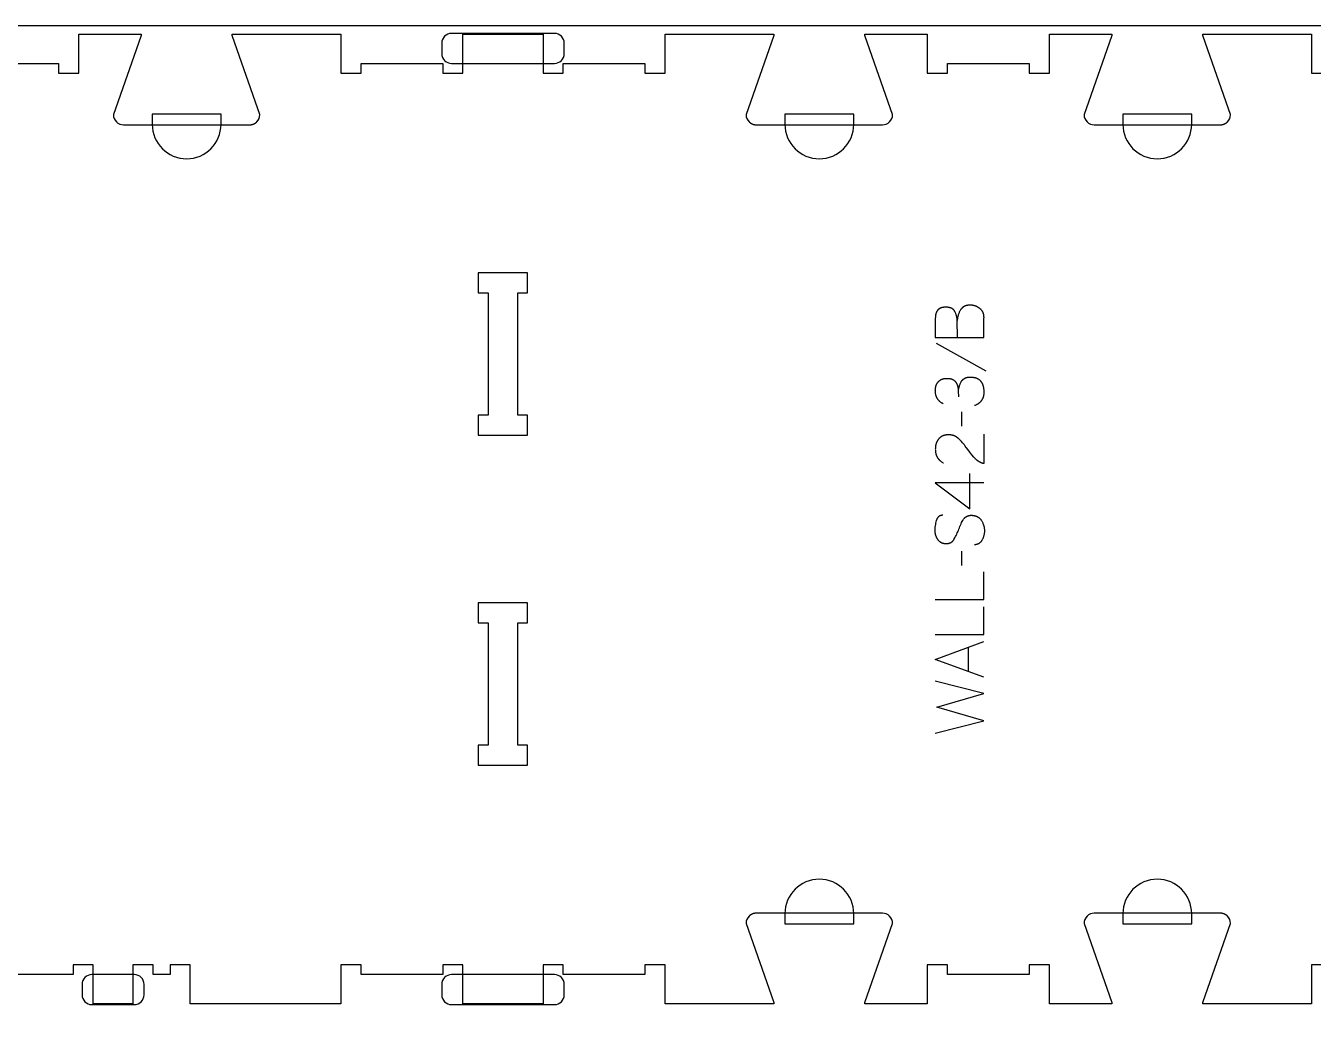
# Model space of a CAD drawing. Extents: x 0 to 4485, y 0 to 10771.
# Drawn here: x 1592 to 2388, y 6279 to 6889 of the extents above; entities that cross this region are included whole.
import ezdxf

# ---------------------------------------------------------------- set-up
doc = ezdxf.new("R2010")
doc.units = 0
for name, color, linetype in [('0_SHEET_SPRUCEPLY_2440X122', 1, 'CONTINUOUS'), ('1_ANYTOOL_1MMDEEP_LABELS_S', 2, 'CONTINUOUS'), ('3_ANYTOOL_CUTTHROUGH_INSID', 4, 'CONTINUOUS'), ('4_ANYTOOL_CUTTHROUGH_OUTSI', 5, 'CONTINUOUS'), ('5_ANYTOOL_HALF_MILL_9MM_IN', 3, 'CONTINUOUS')]:
    doc.layers.add(name, color=color, linetype=linetype)

msp = doc.modelspace()

# ---------------------------------------------------------------- linework, layer by layer
at = {"layer": '0_SHEET_SPRUCEPLY_2440X122'}
msp.add_lwpolyline([(371.7, 6889.42), (371.7, 5669.42), (2811.7, 5669.42), (2811.7, 6889.42)], close=True, dxfattribs=at)
at = {"layer": '1_ANYTOOL_1MMDEEP_LABELS_S', "color": 2}
for points in [[(2153.94, 6696.6), (2183.94, 6696.6), (2183.94, 6706.29), (2184.03, 6708.82), (2184.04, 6709.05), (2184.04, 6709.27), (2184.03, 6709.49), (2184.02, 6709.71), (2184, 6709.93), (2183.98, 6710.14), (2183.95, 6710.35), (2183.92, 6710.56), (2183.88, 6710.76), (2183.83, 6710.96), (2183.78, 6711.16), (2183.73, 6711.36), (2183.66, 6711.55), (2183.6, 6711.74), (2183.52, 6711.92), (2183.45, 6712.1), (2183.36, 6712.28), (2183.27, 6712.46), (2183.18, 6712.63), (2183.08, 6712.8), (2182.97, 6712.96), (2182.86, 6713.13), (2182.74, 6713.29), (2182.62, 6713.44), (2182.49, 6713.6), (2182.36, 6713.75), (2182.22, 6713.89), (2182.07, 6714.04), (2181.92, 6714.18), (2181.77, 6714.32), (2181.6, 6714.45), (2181.44, 6714.58), (2181.27, 6714.71), (2181.1, 6714.83), (2180.92, 6714.95), (2180.75, 6715.07), (2180.57, 6715.18), (2180.4, 6715.29), (2180.22, 6715.39), (2180.04, 6715.49), (2179.86, 6715.59), (2179.68, 6715.68), (2179.5, 6715.77), (2179.32, 6715.85), (2179.13, 6715.93), (2178.95, 6716), (2178.76, 6716.07), (2178.57, 6716.14), (2178.38, 6716.2), (2178.19, 6716.26), (2178, 6716.32), (2177.81, 6716.37), (2177.62, 6716.42), (2177.42, 6716.46), (2177.23, 6716.5), (2177.03, 6716.53), (2176.83, 6716.56), (2176.63, 6716.59), (2176.43, 6716.61), (2176.23, 6716.63), (2176.03, 6716.64), (2175.83, 6716.65), (2175.62, 6716.66), (2175.42, 6716.66), (2175.16, 6716.66), (2174.92, 6716.65), (2174.67, 6716.64), (2174.43, 6716.62), (2174.2, 6716.59), (2173.97, 6716.56), (2173.74, 6716.52), (2173.52, 6716.48), (2173.31, 6716.43), (2173.1, 6716.38), (2172.89, 6716.32), (2172.69, 6716.25), (2172.49, 6716.18), (2172.29, 6716.1), (2172.1, 6716.02), (2171.92, 6715.93), (2171.83, 6715.89), (2171.74, 6715.84), (2171.65, 6715.79), (2171.56, 6715.74), (2171.47, 6715.69), (2171.39, 6715.63), (2171.31, 6715.58), (2171.22, 6715.52), (2171.14, 6715.46), (2171.06, 6715.41), (2170.98, 6715.35), (2170.9, 6715.28), (2170.82, 6715.22), (2170.75, 6715.16), (2170.67, 6715.09), (2170.6, 6715.02), (2170.53, 6714.95), (2170.45, 6714.88), (2170.38, 6714.81), (2170.31, 6714.74), (2170.25, 6714.66), (2170.18, 6714.59), (2170.05, 6714.43), (2169.92, 6714.27), (2169.8, 6714.1), (2169.68, 6713.93), (2169.57, 6713.75), (2169.35, 6713.38), (2169.14, 6713.01), (2168.95, 6712.63), (2168.77, 6712.24), (2168.6, 6711.85), (2168.44, 6711.45), (2168.29, 6711.05), (2168.16, 6710.64), (2168.03, 6710.22), (2167.92, 6709.8), (2167.82, 6709.37), (2167.73, 6708.94), (2167.65, 6708.5), (2167.59, 6708.06), (2167.53, 6707.6), (2167.49, 6707.15)], [(2167.62, 6696.6), (2167.49, 6707.15), (2167.46, 6707.55), (2167.42, 6707.94), (2167.37, 6708.33), (2167.31, 6708.71), (2167.24, 6709.09), (2167.17, 6709.46), (2167.08, 6709.82), (2166.99, 6710.18), (2166.89, 6710.54), (2166.78, 6710.89), (2166.66, 6711.23), (2166.53, 6711.57), (2166.39, 6711.9), (2166.24, 6712.23), (2166.09, 6712.55), (2165.92, 6712.87), (2165.88, 6712.95), (2165.84, 6713.02), (2165.79, 6713.1), (2165.74, 6713.17), (2165.7, 6713.24), (2165.65, 6713.32), (2165.59, 6713.39), (2165.54, 6713.46), (2165.49, 6713.52), (2165.43, 6713.59), (2165.38, 6713.66), (2165.32, 6713.72), (2165.26, 6713.78), (2165.2, 6713.84), (2165.14, 6713.91), (2165.07, 6713.96), (2165.01, 6714.02), (2164.94, 6714.08), (2164.87, 6714.14), (2164.81, 6714.19), (2164.74, 6714.24), (2164.66, 6714.3), (2164.59, 6714.35), (2164.52, 6714.4), (2164.44, 6714.44), (2164.36, 6714.49), (2164.28, 6714.54), (2164.2, 6714.58), (2164.12, 6714.63), (2164.04, 6714.67), (2163.96, 6714.71), (2163.87, 6714.75), (2163.78, 6714.79), (2163.7, 6714.82), (2163.52, 6714.9), (2163.33, 6714.96), (2163.14, 6715.02), (2162.94, 6715.08), (2162.74, 6715.13), (2162.53, 6715.18), (2162.32, 6715.22), (2162.1, 6715.26), (2161.88, 6715.29), (2161.65, 6715.31), (2161.41, 6715.34), (2161.17, 6715.35), (2160.92, 6715.37), (2160.67, 6715.37), (2160.42, 6715.38), (2160.02, 6715.37), (2159.82, 6715.36), (2159.63, 6715.35), (2159.44, 6715.33), (2159.26, 6715.32), (2159.08, 6715.3), (2158.9, 6715.27), (2158.72, 6715.24), (2158.55, 6715.21), (2158.38, 6715.18), (2158.22, 6715.14), (2158.05, 6715.1), (2157.89, 6715.06), (2157.74, 6715.01), (2157.58, 6714.96), (2157.43, 6714.9), (2157.29, 6714.85), (2157.14, 6714.79), (2157, 6714.72), (2156.87, 6714.66), (2156.73, 6714.59), (2156.6, 6714.51), (2156.47, 6714.43), (2156.35, 6714.35), (2156.23, 6714.27), (2156.11, 6714.19), (2155.99, 6714.1), (2155.88, 6714), (2155.77, 6713.91), (2155.67, 6713.81), (2155.56, 6713.7), (2155.46, 6713.6), (2155.37, 6713.49), (2155.27, 6713.38), (2155.18, 6713.26), (2155.1, 6713.14), (2155.01, 6713.02), (2154.93, 6712.89), (2154.85, 6712.76), (2154.78, 6712.63), (2154.71, 6712.5), (2154.64, 6712.36), (2154.58, 6712.21), (2154.52, 6712.07), (2154.46, 6711.92), (2154.4, 6711.77), (2154.35, 6711.61), (2154.3, 6711.46), (2154.25, 6711.29), (2154.21, 6711.13), (2154.17, 6710.96), (2154.14, 6710.79), (2154.1, 6710.62), (2154.07, 6710.44), (2154.05, 6710.26), (2154.02, 6710.07), (2154, 6709.88), (2153.98, 6709.69), (2153.97, 6709.5), (2153.95, 6709.1), (2153.94, 6708.69), (2153.94, 6696.6)], [(2154.42, 6693.18), (2185.19, 6675.99)], [(2158.87, 6655.63), (2158.57, 6655.79), (2158.28, 6655.96), (2157.99, 6656.13), (2157.72, 6656.3), (2157.45, 6656.49), (2157.2, 6656.68), (2156.95, 6656.87), (2156.83, 6656.97), (2156.72, 6657.08), (2156.6, 6657.18), (2156.49, 6657.28), (2156.38, 6657.39), (2156.27, 6657.5), (2156.17, 6657.61), (2156.07, 6657.72), (2155.97, 6657.83), (2155.87, 6657.95), (2155.77, 6658.06), (2155.68, 6658.18), (2155.59, 6658.3), (2155.5, 6658.42), (2155.42, 6658.54), (2155.34, 6658.67), (2155.26, 6658.79), (2155.18, 6658.92), (2155.1, 6659.05), (2155.03, 6659.18), (2154.96, 6659.31), (2154.89, 6659.45), (2154.82, 6659.58), (2154.76, 6659.72), (2154.7, 6659.86), (2154.64, 6659.99), (2154.58, 6660.14), (2154.53, 6660.28), (2154.48, 6660.42), (2154.43, 6660.57), (2154.38, 6660.72), (2154.33, 6660.87), (2154.25, 6661.17), (2154.18, 6661.48), (2154.12, 6661.79), (2154.07, 6662.12), (2154.02, 6662.44), (2153.99, 6662.78), (2153.96, 6663.12), (2153.95, 6663.46), (2153.94, 6663.82), (2153.95, 6664.03), (2153.95, 6664.24), (2153.96, 6664.44), (2153.97, 6664.64), (2153.99, 6664.85), (2154.01, 6665.04), (2154.04, 6665.24), (2154.06, 6665.43), (2154.09, 6665.62), (2154.13, 6665.81), (2154.17, 6666), (2154.21, 6666.18), (2154.26, 6666.36), (2154.31, 6666.54), (2154.36, 6666.71), (2154.42, 6666.89), (2154.48, 6667.06), (2154.54, 6667.23), (2154.61, 6667.39), (2154.68, 6667.56), (2154.76, 6667.72), (2154.84, 6667.88), (2154.92, 6668.03), (2155.01, 6668.19), (2155.1, 6668.34), (2155.19, 6668.49), (2155.29, 6668.63), (2155.39, 6668.77), (2155.49, 6668.92), (2155.6, 6669.05), (2155.71, 6669.19), (2155.83, 6669.33), (2155.95, 6669.46), (2156.07, 6669.58), (2156.2, 6669.7), (2156.33, 6669.82), (2156.46, 6669.94), (2156.59, 6670.04), (2156.73, 6670.15), (2156.87, 6670.25), (2157.02, 6670.35), (2157.16, 6670.44), (2157.31, 6670.53), (2157.47, 6670.61), (2157.62, 6670.69), (2157.78, 6670.77), (2157.95, 6670.84), (2158.11, 6670.91), (2158.28, 6670.97), (2158.45, 6671.03), (2158.63, 6671.08), (2158.81, 6671.13), (2158.99, 6671.18), (2159.17, 6671.22), (2159.36, 6671.26), (2159.55, 6671.29), (2159.74, 6671.32), (2159.94, 6671.34), (2160.14, 6671.36), (2160.34, 6671.38), (2160.55, 6671.39), (2160.76, 6671.4), (2160.97, 6671.4), (2161.53, 6671.4), (2161.86, 6671.39), (2162.19, 6671.36), (2162.5, 6671.33), (2162.8, 6671.29), (2162.95, 6671.27), (2163.09, 6671.24), (2163.23, 6671.21), (2163.37, 6671.18), (2163.51, 6671.15), (2163.64, 6671.11), (2163.77, 6671.08), (2163.9, 6671.04), (2164.03, 6671), (2164.15, 6670.95), (2164.27, 6670.91), (2164.39, 6670.86), (2164.51, 6670.81), (2164.62, 6670.75), (2164.73, 6670.7), (2164.84, 6670.64), (2164.94, 6670.58), (2165.05, 6670.52), (2165.15, 6670.45), (2165.24, 6670.39), (2165.34, 6670.32), (2165.43, 6670.25), (2165.61, 6670.1), (2165.78, 6669.95), (2165.95, 6669.79), (2166.11, 6669.63), (2166.18, 6669.55), (2166.26, 6669.47), (2166.33, 6669.39), (2166.4, 6669.3), (2166.47, 6669.21), (2166.54, 6669.13), (2166.61, 6669.04), (2166.67, 6668.95), (2166.74, 6668.86), (2166.8, 6668.77), (2166.86, 6668.68), (2166.92, 6668.58), (2166.97, 6668.49), (2167.03, 6668.39), (2167.08, 6668.3), (2167.13, 6668.2), (2167.18, 6668.1), (2167.23, 6668), (2167.28, 6667.9), (2167.32, 6667.79), (2167.37, 6667.69), (2167.41, 6667.59), (2167.49, 6667.38), (2167.56, 6667.16), (2167.63, 6666.94), (2167.69, 6666.72), (2167.75, 6666.5), (2167.81, 6666.28), (2167.86, 6666.05), (2167.91, 6665.82), (2167.95, 6665.59), (2167.99, 6665.36), (2168.02, 6665.12), (2168.05, 6664.89), (2168.07, 6664.65), (2168.09, 6664.41), (2168.11, 6664.16), (2168.12, 6663.92), (2168.13, 6663.67), (2168.17, 6659.96)], [(2168.17, 6662.75), (2168.2, 6663.18), (2168.24, 6663.62), (2168.29, 6664.04), (2168.35, 6664.47), (2168.42, 6664.89), (2168.5, 6665.3), (2168.59, 6665.71), (2168.69, 6666.12), (2168.81, 6666.52), (2168.93, 6666.92), (2169.07, 6667.32), (2169.21, 6667.7), (2169.37, 6668.09), (2169.54, 6668.47), (2169.72, 6668.85), (2169.91, 6669.22), (2170.01, 6669.4), (2170.11, 6669.58), (2170.17, 6669.66), (2170.22, 6669.75), (2170.28, 6669.83), (2170.34, 6669.91), (2170.4, 6669.99), (2170.46, 6670.07), (2170.52, 6670.15), (2170.58, 6670.22), (2170.65, 6670.3), (2170.71, 6670.37), (2170.78, 6670.44), (2170.85, 6670.51), (2170.91, 6670.58), (2170.98, 6670.65), (2171.06, 6670.71), (2171.13, 6670.78), (2171.2, 6670.84), (2171.28, 6670.9), (2171.35, 6670.96), (2171.43, 6671.02), (2171.51, 6671.08), (2171.59, 6671.13), (2171.67, 6671.19), (2171.75, 6671.24), (2171.83, 6671.29), (2171.92, 6671.34), (2172, 6671.39), (2172.09, 6671.44), (2172.18, 6671.48), (2172.27, 6671.53), (2172.36, 6671.57), (2172.45, 6671.61), (2172.54, 6671.65), (2172.64, 6671.69), (2172.83, 6671.76), (2173.02, 6671.83), (2173.22, 6671.89), (2173.43, 6671.94), (2173.64, 6671.99), (2173.86, 6672.03), (2174.08, 6672.07), (2174.3, 6672.1), (2174.53, 6672.13), (2174.77, 6672.15), (2175.01, 6672.16), (2175.25, 6672.17), (2175.5, 6672.18), (2175.78, 6672.17), (2176.05, 6672.17), (2176.32, 6672.15), (2176.59, 6672.14), (2176.85, 6672.11), (2177.1, 6672.09), (2177.35, 6672.06), (2177.59, 6672.02), (2177.83, 6671.98), (2178.07, 6671.93), (2178.3, 6671.88), (2178.52, 6671.83), (2178.74, 6671.76), (2178.96, 6671.7), (2179.17, 6671.63), (2179.37, 6671.55), (2179.57, 6671.47), (2179.76, 6671.39), (2179.95, 6671.3), (2180.14, 6671.2), (2180.32, 6671.1), (2180.49, 6671), (2180.66, 6670.89), (2180.83, 6670.78), (2180.99, 6670.66), (2181.15, 6670.53), (2181.3, 6670.41), (2181.37, 6670.34), (2181.44, 6670.27), (2181.51, 6670.2), (2181.58, 6670.13), (2181.65, 6670.06), (2181.72, 6669.99), (2181.78, 6669.92), (2181.85, 6669.84), (2181.97, 6669.69), (2182.09, 6669.53), (2182.21, 6669.37), (2182.33, 6669.21), (2182.44, 6669.04), (2182.54, 6668.87), (2182.64, 6668.69), (2182.74, 6668.52), (2182.84, 6668.33), (2182.93, 6668.15), (2183.01, 6667.96), (2183.1, 6667.77), (2183.17, 6667.57), (2183.25, 6667.37), (2183.32, 6667.17), (2183.39, 6666.96), (2183.45, 6666.75), (2183.51, 6666.54), (2183.57, 6666.32), (2183.62, 6666.1), (2183.67, 6665.88), (2183.71, 6665.65), (2183.75, 6665.42), (2183.79, 6665.19), (2183.82, 6664.95), (2183.88, 6664.46), (2183.91, 6663.96), (2183.94, 6663.45), (2183.94, 6662.92), (2183.94, 6662.54), (2183.92, 6662.16), (2183.89, 6661.8), (2183.86, 6661.44), (2183.81, 6661.09), (2183.78, 6660.91), (2183.74, 6660.74), (2183.71, 6660.57), (2183.67, 6660.41), (2183.63, 6660.24), (2183.59, 6660.08), (2183.54, 6659.92), (2183.49, 6659.76), (2183.44, 6659.6), (2183.39, 6659.45), (2183.33, 6659.29), (2183.27, 6659.14), (2183.21, 6658.99), (2183.14, 6658.84), (2183.08, 6658.7), (2183, 6658.55), (2182.93, 6658.41), (2182.85, 6658.27), (2182.77, 6658.13), (2182.69, 6658), (2182.61, 6657.86), (2182.52, 6657.73), (2182.43, 6657.6), (2182.34, 6657.47), (2182.24, 6657.35), (2182.14, 6657.22), (2182.04, 6657.1), (2181.94, 6656.98), (2181.83, 6656.86), (2181.72, 6656.74), (2181.61, 6656.63), (2181.49, 6656.52), (2181.37, 6656.4), (2181.25, 6656.3), (2181.13, 6656.19), (2181, 6656.08), (2180.87, 6655.98), (2180.74, 6655.88), (2180.6, 6655.78), (2180.47, 6655.68), (2180.33, 6655.59), (2180.18, 6655.49), (2180.04, 6655.4), (2179.89, 6655.31), (2179.58, 6655.14), (2179.26, 6654.97), (2178.94, 6654.81), (2178.6, 6654.66), (2178.24, 6654.52)], [(2170.06, 6650.66), (2170.14, 6641.88)], [(2183.9, 6636.95), (2183.86, 6618.65), (2183.4, 6618.79), (2183.18, 6618.87), (2182.96, 6618.95), (2182.74, 6619.04), (2182.52, 6619.13), (2182.31, 6619.22), (2182.09, 6619.32), (2181.88, 6619.42), (2181.67, 6619.52), (2181.47, 6619.63), (2181.27, 6619.74), (2181.07, 6619.85), (2180.87, 6619.97), (2180.67, 6620.09), (2180.48, 6620.22), (2180.29, 6620.34), (2180.1, 6620.48), (2179.91, 6620.61), (2179.73, 6620.75), (2179.55, 6620.89), (2179.37, 6621.04), (2179.19, 6621.19), (2179.02, 6621.34), (2178.85, 6621.5), (2178.68, 6621.66), (2178.51, 6621.82), (2178.34, 6621.99), (2178.18, 6622.16), (2178.02, 6622.34), (2177.71, 6622.7), (2176.49, 6624.17), (2175.3, 6625.66), (2174.15, 6627.17), (2173.02, 6628.7), (2172.46, 6629.45), (2171.89, 6630.18), (2171.31, 6630.9), (2170.72, 6631.58), (2170.13, 6632.25), (2169.53, 6632.9), (2168.92, 6633.52), (2168.3, 6634.12), (2168.15, 6634.26), (2167.99, 6634.4), (2167.83, 6634.54), (2167.66, 6634.67), (2167.5, 6634.8), (2167.33, 6634.92), (2167.16, 6635.04), (2166.99, 6635.15), (2166.81, 6635.26), (2166.64, 6635.36), (2166.46, 6635.46), (2166.27, 6635.55), (2166.09, 6635.64), (2165.91, 6635.73), (2165.72, 6635.81), (2165.53, 6635.89), (2165.33, 6635.96), (2165.14, 6636.02), (2164.94, 6636.09), (2164.74, 6636.14), (2164.54, 6636.2), (2164.34, 6636.24), (2164.13, 6636.29), (2163.92, 6636.33), (2163.71, 6636.36), (2163.5, 6636.39), (2163.28, 6636.42), (2163.07, 6636.44), (2162.85, 6636.45), (2162.62, 6636.47), (2162.4, 6636.47), (2162.17, 6636.48), (2161.92, 6636.47), (2161.68, 6636.47), (2161.43, 6636.45), (2161.2, 6636.44), (2160.96, 6636.41), (2160.73, 6636.39), (2160.5, 6636.35), (2160.28, 6636.32), (2160.06, 6636.28), (2159.84, 6636.23), (2159.63, 6636.18), (2159.42, 6636.12), (2159.22, 6636.06), (2159.02, 6635.99), (2158.82, 6635.92), (2158.63, 6635.84), (2158.44, 6635.76), (2158.25, 6635.67), (2158.07, 6635.58), (2157.89, 6635.49), (2157.72, 6635.39), (2157.55, 6635.28), (2157.38, 6635.17), (2157.22, 6635.05), (2157.06, 6634.93), (2156.9, 6634.81), (2156.75, 6634.67), (2156.6, 6634.54), (2156.46, 6634.4), (2156.31, 6634.25), (2156.18, 6634.1), (2156.04, 6633.95), (2155.92, 6633.79), (2155.79, 6633.63), (2155.67, 6633.46), (2155.55, 6633.29), (2155.44, 6633.12), (2155.33, 6632.95), (2155.23, 6632.78), (2155.13, 6632.6), (2155.03, 6632.42), (2154.94, 6632.24), (2154.85, 6632.05), (2154.77, 6631.86), (2154.69, 6631.67), (2154.61, 6631.48), (2154.54, 6631.28), (2154.47, 6631.09), (2154.41, 6630.88), (2154.35, 6630.68), (2154.29, 6630.48), (2154.24, 6630.27), (2154.19, 6630.06), (2154.15, 6629.84), (2154.11, 6629.63), (2154.08, 6629.41), (2154.05, 6629.18), (2154.02, 6628.96), (2154, 6628.73), (2153.98, 6628.5), (2153.96, 6628.27), (2153.95, 6628.04), (2153.94, 6627.56), (2153.95, 6627.19), (2153.96, 6626.83), (2153.99, 6626.48), (2154.02, 6626.13), (2154.07, 6625.79), (2154.12, 6625.46), (2154.19, 6625.13), (2154.26, 6624.81), (2154.35, 6624.5), (2154.39, 6624.34), (2154.44, 6624.19), (2154.49, 6624.04), (2154.55, 6623.89), (2154.6, 6623.74), (2154.66, 6623.6), (2154.72, 6623.45), (2154.79, 6623.31), (2154.85, 6623.17), (2154.92, 6623.03), (2154.99, 6622.89), (2155.07, 6622.75), (2155.14, 6622.62), (2155.22, 6622.48), (2155.3, 6622.35), (2155.38, 6622.22), (2155.47, 6622.09), (2155.56, 6621.96), (2155.65, 6621.84), (2155.74, 6621.72), (2155.84, 6621.59), (2155.94, 6621.47), (2156.04, 6621.35), (2156.14, 6621.24), (2156.25, 6621.12), (2156.36, 6621.01), (2156.47, 6620.9), (2156.58, 6620.79), (2156.7, 6620.68), (2156.81, 6620.57), (2156.93, 6620.46), (2157.06, 6620.36), (2157.31, 6620.16), (2157.58, 6619.96), (2157.85, 6619.77), (2158.13, 6619.59), (2158.43, 6619.41), (2158.73, 6619.24), (2159.04, 6619.08)], [(2183.94, 6606.73), (2153.9, 6606.78), (2175.29, 6590.75)], [(2175.29, 6590.75), (2175.29, 6612.52)], [(2158.53, 6586.72), (2158.34, 6586.71), (2158.25, 6586.71), (2158.16, 6586.71), (2158.07, 6586.7), (2157.98, 6586.69), (2157.89, 6586.68), (2157.8, 6586.67), (2157.72, 6586.65), (2157.63, 6586.64), (2157.55, 6586.62), (2157.46, 6586.6), (2157.38, 6586.58), (2157.3, 6586.56), (2157.22, 6586.54), (2157.14, 6586.51), (2157.06, 6586.49), (2156.99, 6586.46), (2156.91, 6586.43), (2156.83, 6586.4), (2156.76, 6586.36), (2156.69, 6586.33), (2156.61, 6586.29), (2156.54, 6586.26), (2156.47, 6586.22), (2156.4, 6586.18), (2156.34, 6586.13), (2156.27, 6586.09), (2156.2, 6586.04), (2156.14, 6586), (2156.08, 6585.95), (2156.01, 6585.9), (2155.95, 6585.85), (2155.89, 6585.79), (2155.83, 6585.74), (2155.77, 6585.68), (2155.71, 6585.62), (2155.66, 6585.56), (2155.6, 6585.5), (2155.55, 6585.44), (2155.49, 6585.37), (2155.44, 6585.31), (2155.39, 6585.24), (2155.34, 6585.17), (2155.29, 6585.1), (2155.24, 6585.02), (2155.19, 6584.95), (2155.15, 6584.87), (2155.1, 6584.8), (2155.06, 6584.72), (2155.01, 6584.64), (2154.97, 6584.55), (2154.89, 6584.38), (2154.81, 6584.21), (2154.74, 6584.03), (2154.67, 6583.84), (2154.61, 6583.64), (2154.54, 6583.44), (2154.32, 6582.63), (2154.13, 6581.83), (2153.97, 6581.04), (2153.84, 6580.27), (2153.78, 6579.89), (2153.73, 6579.52), (2153.69, 6579.14), (2153.66, 6578.77), (2153.64, 6578.41), (2153.62, 6578.05), (2153.61, 6577.69), (2153.6, 6577.33), (2153.6, 6577.14), (2153.61, 6576.94), (2153.62, 6576.75), (2153.63, 6576.56), (2153.65, 6576.37), (2153.67, 6576.18), (2153.69, 6575.99), (2153.72, 6575.81), (2153.75, 6575.62), (2153.78, 6575.44), (2153.82, 6575.26), (2153.86, 6575.08), (2153.9, 6574.9), (2153.95, 6574.72), (2154, 6574.54), (2154.06, 6574.36), (2154.12, 6574.19), (2154.18, 6574.02), (2154.24, 6573.84), (2154.31, 6573.67), (2154.39, 6573.5), (2154.46, 6573.33), (2154.54, 6573.17), (2154.63, 6573), (2154.71, 6572.84), (2154.8, 6572.67), (2154.9, 6572.51), (2155, 6572.35), (2155.1, 6572.19), (2155.2, 6572.03), (2155.31, 6571.87), (2155.42, 6571.72), (2155.54, 6571.56), (2155.66, 6571.42), (2155.78, 6571.27), (2155.9, 6571.14), (2156.03, 6571), (2156.16, 6570.87), (2156.3, 6570.75), (2156.43, 6570.63), (2156.57, 6570.52), (2156.71, 6570.41), (2156.86, 6570.3), (2157.01, 6570.2), (2157.16, 6570.11), (2157.32, 6570.02), (2157.47, 6569.93), (2157.64, 6569.85), (2157.8, 6569.78), (2157.97, 6569.71), (2158.14, 6569.64), (2158.31, 6569.58), (2158.49, 6569.53), (2158.67, 6569.47), (2158.85, 6569.43), (2159.04, 6569.39), (2159.22, 6569.35), (2159.42, 6569.32), (2159.61, 6569.29), (2159.81, 6569.27), (2160.01, 6569.25), (2160.21, 6569.24), (2160.42, 6569.23), (2160.63, 6569.23), (2160.85, 6569.23), (2161.06, 6569.24), (2161.26, 6569.26), (2161.47, 6569.28), (2161.67, 6569.3), (2161.87, 6569.33), (2162.06, 6569.37), (2162.25, 6569.41), (2162.43, 6569.46), (2162.62, 6569.51), (2162.79, 6569.57), (2162.97, 6569.63), (2163.05, 6569.66), (2163.14, 6569.7), (2163.22, 6569.74), (2163.31, 6569.77), (2163.39, 6569.81), (2163.47, 6569.85), (2163.55, 6569.9), (2163.63, 6569.94), (2163.71, 6569.98), (2163.79, 6570.03), (2163.86, 6570.08), (2163.94, 6570.13), (2164.01, 6570.18), (2164.09, 6570.23), (2164.16, 6570.28), (2164.23, 6570.34), (2164.3, 6570.39), (2164.37, 6570.45), (2164.44, 6570.51), (2164.51, 6570.57), (2164.58, 6570.63), (2164.65, 6570.69), (2164.71, 6570.76), (2164.78, 6570.82), (2164.9, 6570.96), (2165.03, 6571.1), (2165.15, 6571.25), (2165.26, 6571.4), (2165.37, 6571.56), (2165.48, 6571.72), (2165.59, 6571.89), (2165.69, 6572.06), (2166.08, 6572.78), (2166.46, 6573.51), (2166.83, 6574.25), (2167.18, 6575.02), (2167.53, 6575.8), (2167.86, 6576.59), (2168.18, 6577.4), (2168.49, 6578.23), (2168.81, 6579.06), (2169.14, 6579.86), (2169.48, 6580.65), (2169.84, 6581.41), (2170.21, 6582.16), (2170.6, 6582.88), (2171.01, 6583.59), (2171.43, 6584.28), (2171.54, 6584.44), (2171.65, 6584.6), (2171.77, 6584.75), (2171.83, 6584.83), (2171.89, 6584.9), (2171.95, 6584.98), (2172.02, 6585.05), (2172.08, 6585.11), (2172.14, 6585.18), (2172.21, 6585.25), (2172.28, 6585.31), (2172.34, 6585.38), (2172.41, 6585.44), (2172.48, 6585.5), (2172.55, 6585.56), (2172.63, 6585.61), (2172.7, 6585.67), (2172.77, 6585.72), (2172.85, 6585.78), (2172.92, 6585.83), (2173, 6585.88), (2173.08, 6585.93), (2173.16, 6585.97), (2173.24, 6586.02), (2173.32, 6586.06), (2173.4, 6586.11), (2173.48, 6586.15), (2173.56, 6586.19), (2173.65, 6586.23), (2173.73, 6586.26), (2173.82, 6586.3), (2173.91, 6586.33), (2174, 6586.36), (2174.09, 6586.39), (2174.18, 6586.42), (2174.27, 6586.45), (2174.36, 6586.48), (2174.55, 6586.53), (2174.74, 6586.57), (2174.94, 6586.61), (2175.13, 6586.64), (2175.34, 6586.66), (2175.55, 6586.68), (2175.76, 6586.7), (2175.97, 6586.7), (2176.19, 6586.7), (2176.42, 6586.7), (2176.64, 6586.69), (2176.87, 6586.68), (2177.1, 6586.65), (2177.33, 6586.63), (2177.56, 6586.6), (2177.78, 6586.56), (2177.99, 6586.52), (2178.2, 6586.47), (2178.41, 6586.42), (2178.62, 6586.36), (2178.82, 6586.3), (2179.02, 6586.24), (2179.21, 6586.16), (2179.4, 6586.09), (2179.59, 6586.01), (2179.77, 6585.92), (2179.95, 6585.83), (2180.13, 6585.73), (2180.3, 6585.63), (2180.46, 6585.52), (2180.63, 6585.41), (2180.79, 6585.3), (2180.95, 6585.17), (2181.1, 6585.05), (2181.25, 6584.92), (2181.39, 6584.78), (2181.54, 6584.64), (2181.67, 6584.49), (2181.81, 6584.34), (2181.94, 6584.18), (2182.07, 6584.02), (2182.19, 6583.85), (2182.31, 6583.68), (2182.42, 6583.5), (2182.64, 6583.14), (2182.85, 6582.78), (2183.04, 6582.41), (2183.22, 6582.04), (2183.39, 6581.67), (2183.54, 6581.29), (2183.61, 6581.1), (2183.68, 6580.9), (2183.74, 6580.71), (2183.8, 6580.52), (2183.86, 6580.33), (2183.91, 6580.13), (2183.96, 6579.94), (2184.01, 6579.74), (2184.05, 6579.54), (2184.09, 6579.34), (2184.12, 6579.14), (2184.16, 6578.94), (2184.18, 6578.74), (2184.21, 6578.54), (2184.25, 6578.13), (2184.28, 6577.72), (2184.29, 6577.31), (2184.29, 6576.9), (2184.27, 6576.49), (2184.25, 6576.09), (2184.21, 6575.69), (2184.16, 6575.29), (2184.09, 6574.9), (2184.01, 6574.52), (2183.92, 6574.13), (2183.82, 6573.76), (2183.71, 6573.38), (2183.58, 6573.02), (2183.44, 6572.65), (2183.28, 6572.3), (2183.12, 6571.94), (2182.94, 6571.59), (2182.74, 6571.25), (2182.64, 6571.08), (2182.54, 6570.91), (2182.43, 6570.76), (2182.32, 6570.6), (2182.21, 6570.46), (2182.1, 6570.31), (2181.98, 6570.18), (2181.86, 6570.05), (2181.73, 6569.92), (2181.61, 6569.8), (2181.48, 6569.68), (2181.34, 6569.58), (2181.28, 6569.52), (2181.21, 6569.47), (2181.14, 6569.42), (2181.07, 6569.37), (2181, 6569.32), (2180.93, 6569.28), (2180.86, 6569.23), (2180.78, 6569.19), (2180.71, 6569.15), (2180.64, 6569.11), (2180.56, 6569.07), (2180.49, 6569.03), (2180.41, 6568.99), (2180.33, 6568.96), (2180.26, 6568.92), (2180.18, 6568.89), (2180.1, 6568.86), (2180.02, 6568.83), (2179.94, 6568.8), (2179.86, 6568.77), (2179.69, 6568.72), (2179.52, 6568.68), (2179.35, 6568.63), (2179.18, 6568.6), (2179, 6568.57), (2178.82, 6568.55), (2178.64, 6568.53), (2178.45, 6568.51), (2178.26, 6568.51), (2178.07, 6568.5)], [(2170.06, 6564.48), (2170.14, 6555.69)], [(2153.94, 6534.73), (2183.94, 6534.73), (2183.94, 6551.83)], [(2153.94, 6512.92), (2183.94, 6512.92), (2183.94, 6530.02)], [(2183.94, 6486.69), (2153.94, 6497.58), (2183.94, 6508.63)], [(2174.39, 6490.16), (2174.39, 6505.08)], [(2153.94, 6451.98), (2183.94, 6459.69), (2154.84, 6468.13), (2183.94, 6476.62), (2153.94, 6484.12)]]:
    msp.add_lwpolyline(points, dxfattribs=at)
at = {"layer": '3_ANYTOOL_CUTTHROUGH_INSID', "color": 4}
for points in [[(1871.45, 6736.42), (1871.45, 6724.17), (1877.45, 6724.17), (1877.45, 6648.67), (1871.45, 6648.67), (1871.45, 6636.17), (1901.95, 6636.17), (1901.95, 6648.67), (1895.95, 6648.67), (1895.95, 6724.17), (1901.95, 6724.17), (1901.95, 6736.67), (1871.45, 6736.67)], [(1901.95, 6432.42), (1901.95, 6444.67), (1895.95, 6444.67), (1895.95, 6520.17), (1901.95, 6520.17), (1901.95, 6532.67), (1871.45, 6532.67), (1871.45, 6520.17), (1877.45, 6520.17), (1877.45, 6444.67), (1871.45, 6444.67), (1871.45, 6432.17), (1901.95, 6432.17)]]:
    msp.add_lwpolyline(points, close=True, dxfattribs=at)
at = {"layer": '4_ANYTOOL_CUTTHROUGH_OUTSI', "color": 5}
for points in [[(1561.45, 6866.17), (1611.95, 6866.17), (1611.95, 6860.17), (1624.45, 6860.17), (1624.45, 6884.17), (1663.05, 6884.17), (1663.05, 6884.17, -0.061485), (1662.82, 6882.78), (1645.92, 6834.5), (1645.91, 6834.46), (1645.91, 6834.42), (1645.91, 6834.42, 0.414214), (1652.16, 6828.17), (1730.16, 6828.17), (1730.31, 6828.17), (1730.46, 6828.18), (1730.61, 6828.19), (1730.76, 6828.2), (1730.91, 6828.22), (1731.06, 6828.24), (1731.21, 6828.26), (1731.36, 6828.29), (1731.51, 6828.32), (1731.66, 6828.36), (1731.81, 6828.4), (1731.96, 6828.44), (1732.11, 6828.49), (1732.26, 6828.54), (1732.4, 6828.59), (1732.55, 6828.65), (1732.69, 6828.71), (1732.83, 6828.77), (1732.97, 6828.84), (1733.11, 6828.91), (1733.24, 6828.99), (1733.38, 6829.07), (1733.51, 6829.15), (1733.64, 6829.23), (1733.76, 6829.32), (1733.89, 6829.41), (1734.01, 6829.5), (1734.13, 6829.6), (1734.24, 6829.7), (1734.36, 6829.8), (1734.47, 6829.9), (1734.57, 6830, 0.198912), (1736.41, 6834.42), (1736.41, 6834.46), (1736.39, 6834.5), (1719.49, 6882.78), (1719.49, 6882.78, -0.061485), (1719.26, 6884.17), (1736.7, 6884.17), (1786.45, 6884.17), (1786.45, 6860.17), (1798.95, 6860.17), (1798.95, 6866.17), (1849.45, 6866.17), (1849.45, 6860.17), (1861.95, 6860.17), (1861.95, 6884.17), (1911.45, 6884.17), (1911.45, 6860.17), (1923.95, 6860.17), (1923.95, 6866.17), (1974.45, 6866.17), (1974.45, 6860.17), (1986.95, 6860.17), (1986.95, 6884.17), (2054.14, 6884.17), (2054.14, 6884.17, -0.061485), (2053.91, 6882.78), (2037.01, 6834.5), (2037, 6834.46), (2037, 6834.42), (2037, 6834.42, 0.198912), (2038.83, 6830), (2038.94, 6829.9), (2039.05, 6829.8), (2039.16, 6829.7), (2039.28, 6829.6), (2039.4, 6829.5), (2039.52, 6829.41), (2039.64, 6829.32), (2039.77, 6829.23), (2039.9, 6829.15), (2040.03, 6829.07), (2040.16, 6828.99), (2040.3, 6828.91), (2040.43, 6828.84), (2040.57, 6828.77), (2040.71, 6828.71), (2040.86, 6828.65), (2041, 6828.59), (2041.15, 6828.54), (2041.29, 6828.49), (2041.44, 6828.44), (2041.59, 6828.4), (2041.74, 6828.36), (2041.89, 6828.32), (2042.04, 6828.29), (2042.19, 6828.26), (2042.34, 6828.24), (2042.5, 6828.22), (2042.65, 6828.2), (2042.8, 6828.19), (2042.95, 6828.18), (2043.1, 6828.17), (2043.25, 6828.17), (2121.25, 6828.17, 0.414214), (2127.5, 6834.42), (2127.5, 6834.46), (2127.49, 6834.5), (2110.59, 6882.78), (2110.59, 6882.78, -0.061485), (2110.35, 6884.17), (2148.95, 6884.17), (2148.95, 6860.42), (2148.95, 6860.17), (2161.45, 6860.17), (2161.45, 6866.17), (2211.95, 6866.17), (2211.95, 6860.17), (2212.2, 6860.17), (2224.2, 6860.17), (2224.45, 6860.17), (2224.45, 6884.17), (2263.05, 6884.17), (2263.05, 6884.17, -0.061485), (2262.82, 6882.78), (2245.92, 6834.5), (2245.91, 6834.46), (2245.91, 6834.42), (2245.91, 6834.42, 0.414214), (2252.16, 6828.17), (2330.16, 6828.17), (2330.31, 6828.17), (2330.46, 6828.18), (2330.61, 6828.19), (2330.76, 6828.2), (2330.91, 6828.22), (2331.06, 6828.24), (2331.21, 6828.26), (2331.36, 6828.29), (2331.51, 6828.32), (2331.66, 6828.36), (2331.81, 6828.4), (2331.96, 6828.44), (2332.11, 6828.49), (2332.26, 6828.54), (2332.4, 6828.59), (2332.55, 6828.65), (2332.69, 6828.71), (2332.83, 6828.77), (2332.97, 6828.84), (2333.11, 6828.91), (2333.24, 6828.99), (2333.38, 6829.07), (2333.51, 6829.15), (2333.64, 6829.23), (2333.76, 6829.32), (2333.89, 6829.41), (2334.01, 6829.5), (2334.13, 6829.6), (2334.24, 6829.7), (2334.36, 6829.8), (2334.47, 6829.9), (2334.57, 6830, 0.198912), (2336.41, 6834.42), (2336.41, 6834.46), (2336.39, 6834.5), (2319.49, 6882.78), (2319.49, 6882.78, -0.061485), (2319.26, 6884.17), (2386.45, 6884.17), (2386.45, 6860.17), (2398.95, 6860.17)], [(2398.95, 6308.67), (2386.45, 6308.67), (2386.45, 6284.67), (2319.26, 6284.67), (2319.26, 6284.67, -0.061485), (2319.49, 6286.06), (2336.39, 6334.34), (2336.41, 6334.38), (2336.41, 6334.42), (2336.41, 6334.42, 0.198912), (2334.57, 6338.84), (2334.47, 6338.95), (2334.36, 6339.05), (2334.24, 6339.15), (2334.13, 6339.25), (2334.01, 6339.34), (2333.89, 6339.44), (2333.76, 6339.53), (2333.64, 6339.61), (2333.51, 6339.7), (2333.38, 6339.78), (2333.24, 6339.86), (2333.11, 6339.93), (2332.97, 6340), (2332.83, 6340.07), (2332.69, 6340.14), (2332.55, 6340.2), (2332.4, 6340.25), (2332.26, 6340.31), (2332.11, 6340.36), (2331.96, 6340.41), (2331.81, 6340.45), (2331.66, 6340.49), (2331.51, 6340.52), (2331.36, 6340.55), (2331.21, 6340.58), (2331.06, 6340.61), (2330.91, 6340.63), (2330.76, 6340.64), (2330.61, 6340.66), (2330.46, 6340.67), (2330.31, 6340.67), (2330.16, 6340.67), (2252.16, 6340.67, 0.414214), (2245.91, 6334.42), (2245.91, 6334.38), (2245.92, 6334.34), (2262.82, 6286.06), (2262.82, 6286.06, -0.061485), (2263.05, 6284.67), (2224.45, 6284.67), (2224.45, 6308.67), (2211.95, 6308.67), (2211.95, 6302.67), (2161.45, 6302.67), (2161.45, 6308.67), (2148.95, 6308.67), (2148.95, 6284.67), (2110.35, 6284.67), (2110.35, 6284.67, -0.061485), (2110.59, 6286.06), (2127.49, 6334.34), (2127.5, 6334.38), (2127.5, 6334.42), (2127.5, 6334.42, 0.414214), (2121.25, 6340.67), (2043.25, 6340.67), (2043.1, 6340.67), (2042.95, 6340.67), (2042.8, 6340.66), (2042.65, 6340.64), (2042.5, 6340.63), (2042.34, 6340.61), (2042.19, 6340.58), (2042.04, 6340.55), (2041.89, 6340.52), (2041.74, 6340.49), (2041.59, 6340.45), (2041.44, 6340.41), (2041.29, 6340.36), (2041.15, 6340.31), (2041, 6340.25), (2040.86, 6340.2), (2040.71, 6340.14), (2040.57, 6340.07), (2040.43, 6340), (2040.3, 6339.93), (2040.16, 6339.86), (2040.03, 6339.78), (2039.9, 6339.7), (2039.77, 6339.61), (2039.64, 6339.53), (2039.52, 6339.44), (2039.4, 6339.34), (2039.28, 6339.25), (2039.16, 6339.15), (2039.05, 6339.05), (2038.94, 6338.95), (2038.83, 6338.84, 0.198912), (2037, 6334.42), (2037, 6334.38), (2037.01, 6334.34), (2053.91, 6286.06), (2053.91, 6286.06, -0.061485), (2054.14, 6284.67), (2036.7, 6284.67), (1986.95, 6284.67), (1986.95, 6308.67), (1974.45, 6308.67), (1974.45, 6302.67), (1923.95, 6302.67), (1923.95, 6308.67), (1911.45, 6308.67), (1911.45, 6284.67), (1861.95, 6284.67), (1861.95, 6308.67), (1861.7, 6308.67), (1849.45, 6308.67), (1849.45, 6302.67), (1798.95, 6302.67), (1798.95, 6308.67), (1786.45, 6308.67), (1786.45, 6284.67), (1736.7, 6284.67), (1693.42, 6284.67), (1693.42, 6308.67), (1680.92, 6308.67), (1680.92, 6302.67), (1670.42, 6302.67), (1670.42, 6308.67), (1657.92, 6308.67), (1657.92, 6284.67), (1633.42, 6284.67), (1633.42, 6284.67), (1633.42, 6308.67), (1620.92, 6308.67), (1620.92, 6302.67), (1535.13, 6302.67)]]:
    msp.add_lwpolyline(points, format="xyb", dxfattribs=at)
at = {"layer": '5_ANYTOOL_HALF_MILL_9MM_IN'}
for points in [[(1854.83, 6884.67, 0.414214), (1848.83, 6878.67), (1848.83, 6872.17, 0.414214), (1854.83, 6866.17), (1918.58, 6866.17, 0.414214), (1924.58, 6872.17), (1924.58, 6878.67, 0.414214), (1918.58, 6884.67)], [(1669.91, 6828.42, 1), (1712.41, 6828.42), (1712.41, 6828.67), (1712.41, 6834.67), (1669.91, 6834.67), (1669.91, 6828.67), (1669.91, 6828.42)], [(2061, 6828.42, 1), (2103.5, 6828.42), (2103.5, 6828.67), (2103.5, 6834.67), (2061, 6834.67), (2061, 6828.67), (2061, 6828.42)], [(2269.91, 6828.42, 1), (2312.41, 6828.42), (2312.41, 6828.67), (2312.41, 6834.67), (2269.91, 6834.67), (2269.91, 6828.67), (2269.91, 6828.42)], [(2103.5, 6340.42, 1), (2061, 6340.42), (2061, 6340.17), (2061, 6334.17), (2103.5, 6334.17), (2103.5, 6340.17), (2103.5, 6340.42)], [(2312.41, 6340.42, 1), (2269.91, 6340.42), (2269.91, 6340.17), (2269.91, 6334.17), (2312.41, 6334.17), (2312.41, 6340.17), (2312.41, 6340.42)], [(1632.55, 6302.67, 0.414214), (1626.55, 6296.67), (1626.55, 6290.17, 0.414214), (1632.55, 6284.17), (1658.8, 6284.17, 0.414214), (1664.8, 6290.17), (1664.8, 6296.67, 0.414214), (1658.8, 6302.67)], [(1854.83, 6302.67, 0.414214), (1848.83, 6296.67), (1848.83, 6290.17, 0.414214), (1854.83, 6284.17), (1918.58, 6284.17, 0.414214), (1924.58, 6290.17), (1924.58, 6296.67, 0.414214), (1918.58, 6302.67)]]:
    msp.add_lwpolyline(points, format="xyb", close=True, dxfattribs=at)

doc.saveas('drawing.dxf')
